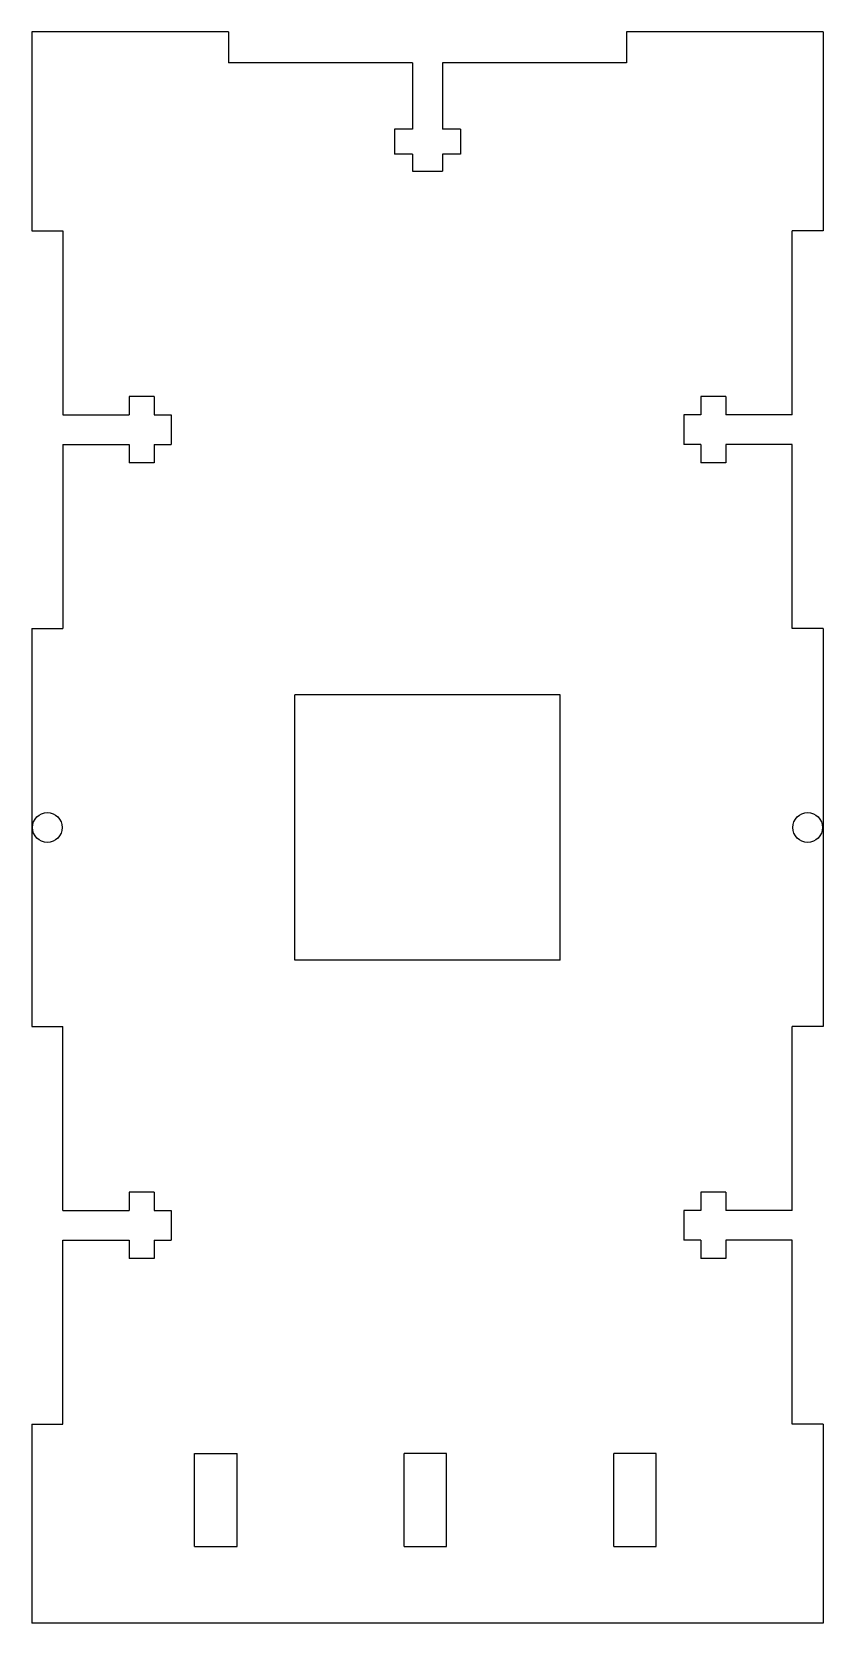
# Model space of a CAD drawing. Extents: x -1.49 to 1.49, y -3 to 3.
import ezdxf

# ---------------------------------------------------------------- set-up
doc = ezdxf.new("R2010")
doc.units = 0
doc.header["$MEASUREMENT"] = 0
doc.layers.add('VISIBLE', color=7, linetype='CONTINUOUS')

msp = doc.modelspace()

# ---------------------------------------------------------------- linework, layer by layer
at = {"layer": 'VISIBLE'}
for p, q in [((-0.75, 3), (-1.492, 3)), ((-1.492, 3), (-1.492, 2.25)), ((-0.75, 3), (-0.75, 2.883)), ((1.492, 3), (0.75, 3)), ((0.75, 3), (0.75, 2.883)), ((1.492, 3), (1.492, 2.25)), ((-0.056, 2.883), (-0.75, 2.883)), ((-0.056, 2.883), (-0.056, 2.633)), ((0.75, 2.883), (0.056, 2.883)), ((0.056, 2.883), (0.056, 2.633)), ((-0.125, 2.633), (-0.125, 2.5393)), ((-0.056, 2.633), (-0.125, 2.633)), ((0.125, 2.633), (0.056, 2.633)), ((0.125, 2.633), (0.125, 2.5393)), ((-0.056, 2.5393), (-0.125, 2.5393)), ((-0.056, 2.5393), (-0.056, 2.475)), ((0.125, 2.5393), (0.056, 2.5393)), ((0.056, 2.5393), (0.056, 2.475)), ((-0.056, 2.475), (0.056, 2.475)), ((-1.492, 2.25), (-1.375, 2.25)), ((-1.375, 2.25), (-1.375, 1.556)), ((1.375, 1.556), (1.375, 2.25)), ((1.492, 2.25), (1.375, 2.25)), ((-1.125, 1.625), (-1.125, 1.556)), ((-1.0312, 1.625), (-1.125, 1.625)), ((-1.0312, 1.625), (-1.0312, 1.556)), ((1.0312, 1.625), (1.0312, 1.556)), ((1.125, 1.625), (1.0312, 1.625)), ((1.125, 1.625), (1.125, 1.556)), ((-1.375, 1.556), (-1.125, 1.556)), ((-1.0312, 1.556), (-0.967, 1.556)), ((-0.967, 1.556), (-0.967, 1.444)), ((0.967, 1.556), (0.967, 1.444)), ((1.0312, 1.556), (0.967, 1.556)), ((1.375, 1.556), (1.125, 1.556)), ((-1.375, 1.444), (-1.125, 1.444)), ((-1.375, 1.444), (-1.375, 0.75)), ((-1.125, 1.444), (-1.125, 1.375)), ((-1.0312, 1.444), (-0.967, 1.444)), ((-1.0312, 1.444), (-1.0312, 1.375)), ((1.0312, 1.444), (0.967, 1.444)), ((1.0312, 1.444), (1.0312, 1.375)), ((1.375, 1.444), (1.125, 1.444)), ((1.125, 1.444), (1.125, 1.375)), ((1.375, 0.75), (1.375, 1.444)), ((-1.0312, 1.375), (-1.125, 1.375)), ((1.125, 1.375), (1.0312, 1.375)), ((-1.492, 0.75), (-1.375, 0.75)), ((-1.492, 0.75), (-1.492, -0.75)), ((1.492, 0.75), (1.375, 0.75)), ((1.492, 0.75), (1.492, -0.75)), ((0.5, 0.5), (-0.5, 0.5)), ((-0.5, -0.5), (-0.5, 0.5)), ((0.5, -0.5), (0.5, 0.5)), ((0.5, -0.5), (-0.5, -0.5)), ((-1.492, -0.75), (-1.375, -0.75)), ((-1.375, -1.444), (-1.375, -0.75)), ((1.375, -1.444), (1.375, -0.75)), ((1.492, -0.75), (1.375, -0.75)), ((-1.125, -1.375), (-1.125, -1.444)), ((-1.0312, -1.375), (-1.125, -1.375)), ((-1.0312, -1.375), (-1.0312, -1.444)), ((1.0312, -1.375), (1.0312, -1.444)), ((1.125, -1.375), (1.0312, -1.375)), ((1.125, -1.375), (1.125, -1.444)), ((-1.375, -1.444), (-1.125, -1.444)), ((-1.0312, -1.444), (-0.967, -1.444)), ((-0.967, -1.444), (-0.967, -1.556)), ((0.967, -1.444), (0.967, -1.556)), ((1.0312, -1.444), (0.967, -1.444)), ((1.375, -1.444), (1.125, -1.444)), ((-1.375, -1.556), (-1.125, -1.556)), ((-1.375, -2.25), (-1.375, -1.556)), ((-1.125, -1.556), (-1.125, -1.625)), ((-1.0312, -1.556), (-0.967, -1.556)), ((-1.0312, -1.556), (-1.0312, -1.625)), ((1.0312, -1.556), (0.967, -1.556)), ((1.0312, -1.556), (1.0312, -1.625)), ((1.375, -1.556), (1.125, -1.556)), ((1.125, -1.556), (1.125, -1.625)), ((1.375, -2.25), (1.375, -1.556)), ((-1.0312, -1.625), (-1.125, -1.625)), ((1.125, -1.625), (1.0312, -1.625)), ((-1.492, -2.25), (-1.375, -2.25)), ((-1.492, -2.25), (-1.492, -3)), ((1.492, -2.25), (1.375, -2.25)), ((1.492, -2.25), (1.492, -3)), ((-0.878, -2.7106), (-0.878, -2.3606)), ((-0.878, -2.3606), (-0.718, -2.3606)), ((-0.718, -2.7106), (-0.718, -2.3606)), ((-0.088, -2.7106), (-0.088, -2.3606)), ((0.072, -2.3606), (-0.088, -2.3606)), ((0.072, -2.7106), (0.072, -2.3606)), ((0.702, -2.7106), (0.702, -2.3606)), ((0.862, -2.3606), (0.702, -2.3606)), ((0.862, -2.7106), (0.862, -2.3606)), ((-0.878, -2.7106), (-0.718, -2.7106)), ((-0.088, -2.7106), (0.072, -2.7106)), ((0.702, -2.7106), (0.862, -2.7106)), ((1.492, -3), (-1.492, -3))]:
    msp.add_line(p, q, dxfattribs=at)
for centre in [(-1.4335, 0), (1.4335, 0)]:
    msp.add_circle(centre, 0.056, dxfattribs=at)

doc.saveas('drawing.dxf')
